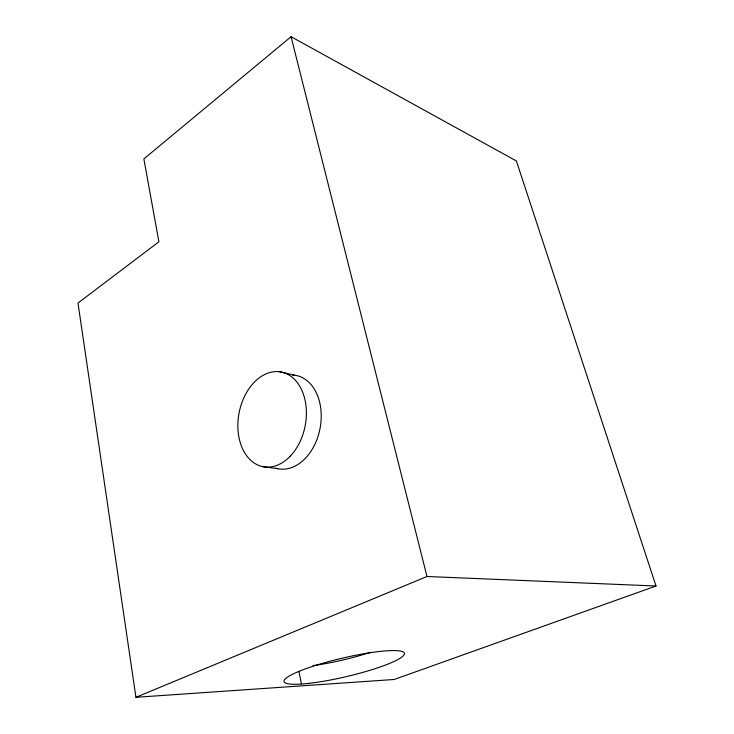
<?xml version="1.0" encoding="UTF-8"?>
<svg xmlns="http://www.w3.org/2000/svg" width="734" height="734" viewBox="0 0 734 734"><rect width="100%" height="100%" fill="white"/><g stroke="black" fill="none" stroke-linecap="round" stroke-linejoin="round"><path stroke-width="1.1" d="M291.059 36.7L143.864 158.92L158.902 241.789L77.987 303.05L135.937 697.3L394.167 679.482L656.012 586.007L516.397 160.985L291.059 36.7L426.977 576.502L656.012 586.007M135.937 697.3L426.977 576.502M262.689 466.631L277.773 468.705M279.7 371.78L294.49 375.175M298.903 671.326L301.472 684.042M370.615 652.26A61.5 10.285 -13.2 0 1 313.014 665.61M292.306 374.991A47.526 33.608 -79.3 0 1 320.189 427.702A47.526 33.608 -79.3 0 1 275.654 468.154M309.353 683.308A61.858 9.45 -13.2 0 0 404.232 654.535A61.858 9.45 -13.2 0 0 319.143 664.334A61.858 9.45 -13.2 0 0 309.353 683.308M290.389 456.043A48.196 33.663 -79.3 0 0 288.104 374.514A48.196 33.663 -79.3 0 0 237.88 427.537A48.196 33.663 -79.3 0 0 290.389 456.043"/></g></svg>
